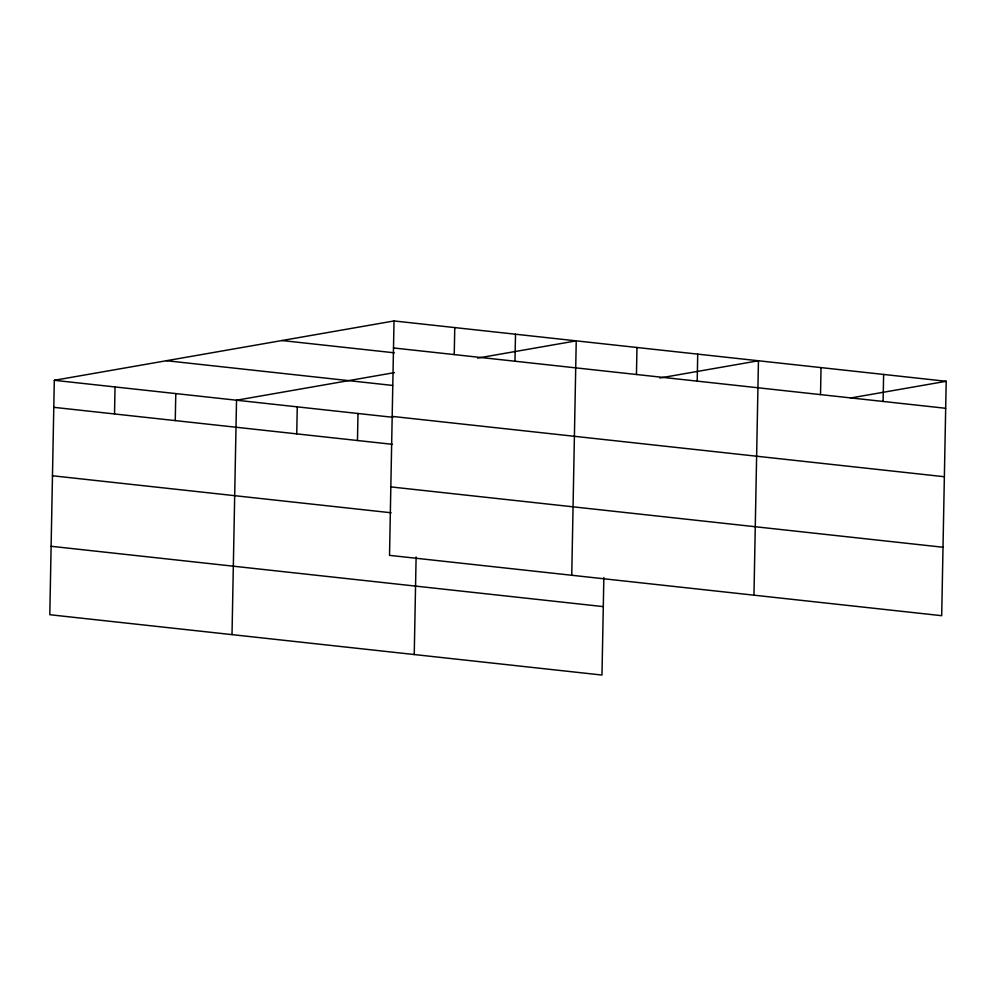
<?xml version="1.0" encoding="UTF-8"?>
<svg xmlns="http://www.w3.org/2000/svg" width="996" height="996" viewBox="0 0 996 996"><rect width="100%" height="100%" fill="white"/><g stroke="black" fill="none" stroke-linecap="round" stroke-linejoin="round"><path stroke-width="1.49" d="M394.018 320.949L389.523 555.357L941.693 615.69L946.2 381.281L394.018 320.949L54.307 380.31L49.8 614.719L601.982 675.051L603.85 577.493M114.528 413.963L115.038 386.946M175.259 420.598L175.782 393.582M232.018 634.626L236.525 400.218L394.528 372.604M296.746 433.87L297.256 406.854M357.477 440.506L358 413.502M414.236 654.546L416.116 556.976M454.238 354.588L454.761 327.584M514.982 361.224L515.505 334.22M571.741 575.265L576.236 340.856L477.582 358.099M636.456 374.496L636.979 347.492M697.2 381.144L697.723 354.128M753.96 595.172L758.454 360.764L659.8 378.007M820.517 394.615L821.04 367.599M883.103 401.45L883.614 374.446M850.534 398.002L946.2 381.281M393.507 347.953L945.677 408.285M281.918 340.532L394.279 352.808M166.407 360.714L392.661 385.44M392.187 416.39L944.37 476.735M54.307 380.31L392.922 417.312M53.784 407.327L392.412 444.328M390.83 486.907L943.013 547.252M52.464 475.764L391.092 512.766M51.12 546.281L603.29 606.614"/></g></svg>
